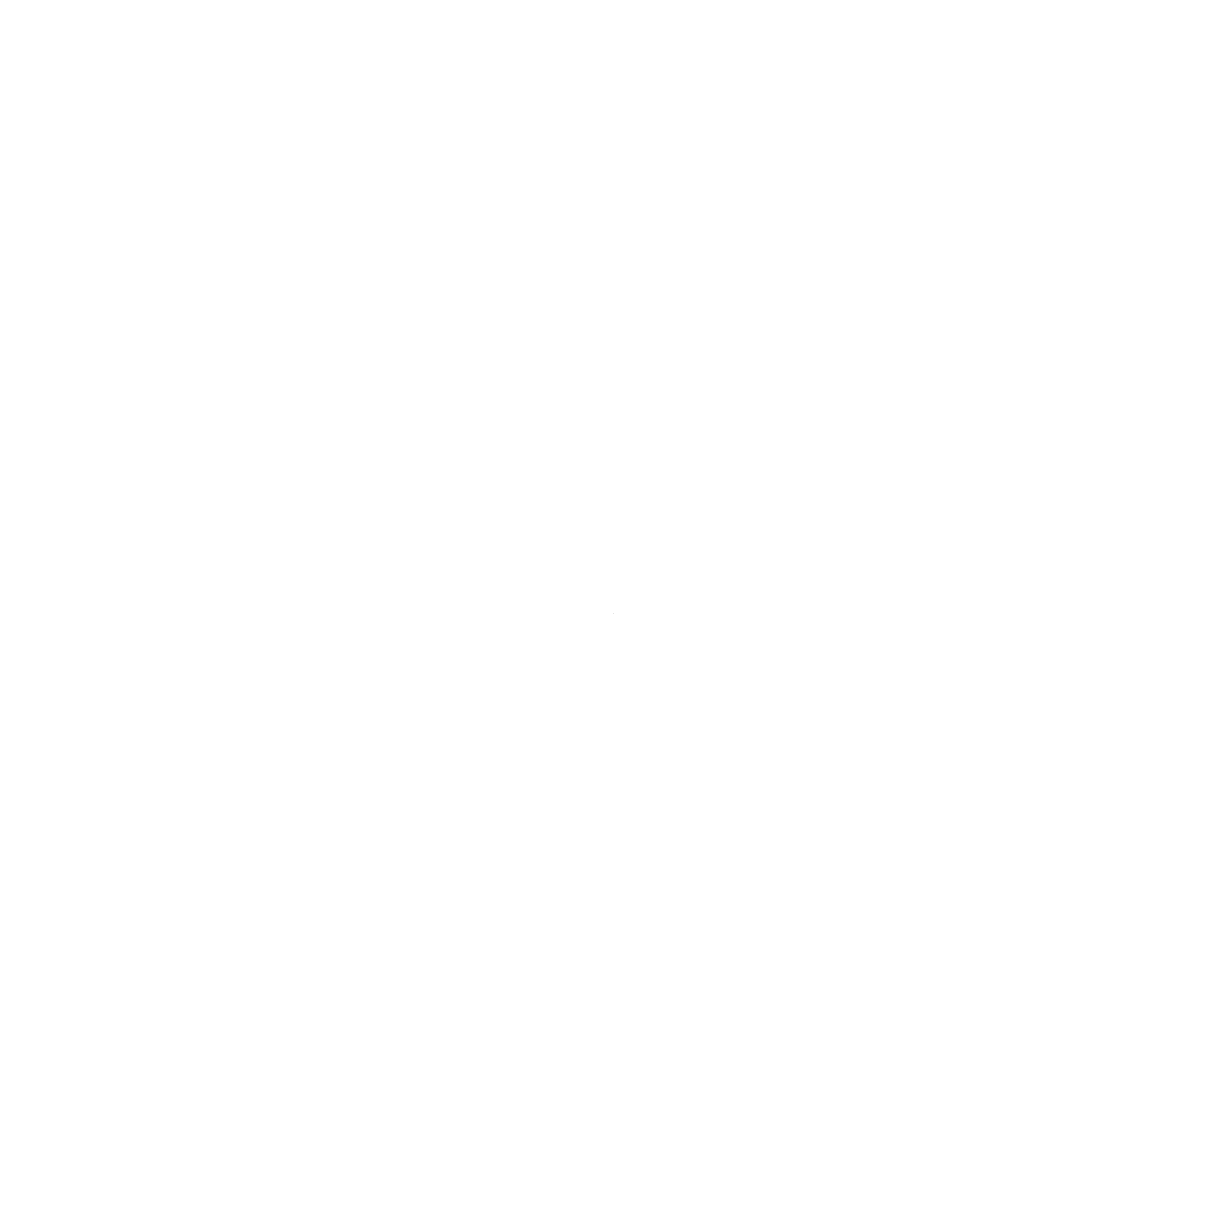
# Model space of a CAD drawing. Header units: millimetres. Extents: x 166.1787036618 to 166.1787036618, y -29.7604374025 to -29.7604374025.
import ezdxf

# ---------------------------------------------------------------- set-up
doc = ezdxf.new("R2010")
doc.units = ezdxf.units.MM

msp = doc.modelspace()

# ---------------------------------------------------------------- linework, layer by layer
at = {"extrusion": (0, -1, 0)}
msp.add_line((166.1787036618, -29.7604374025), (166.1787036618, -29.7604374025, 51.1167013803), dxfattribs=at)

doc.saveas('drawing.dxf')
